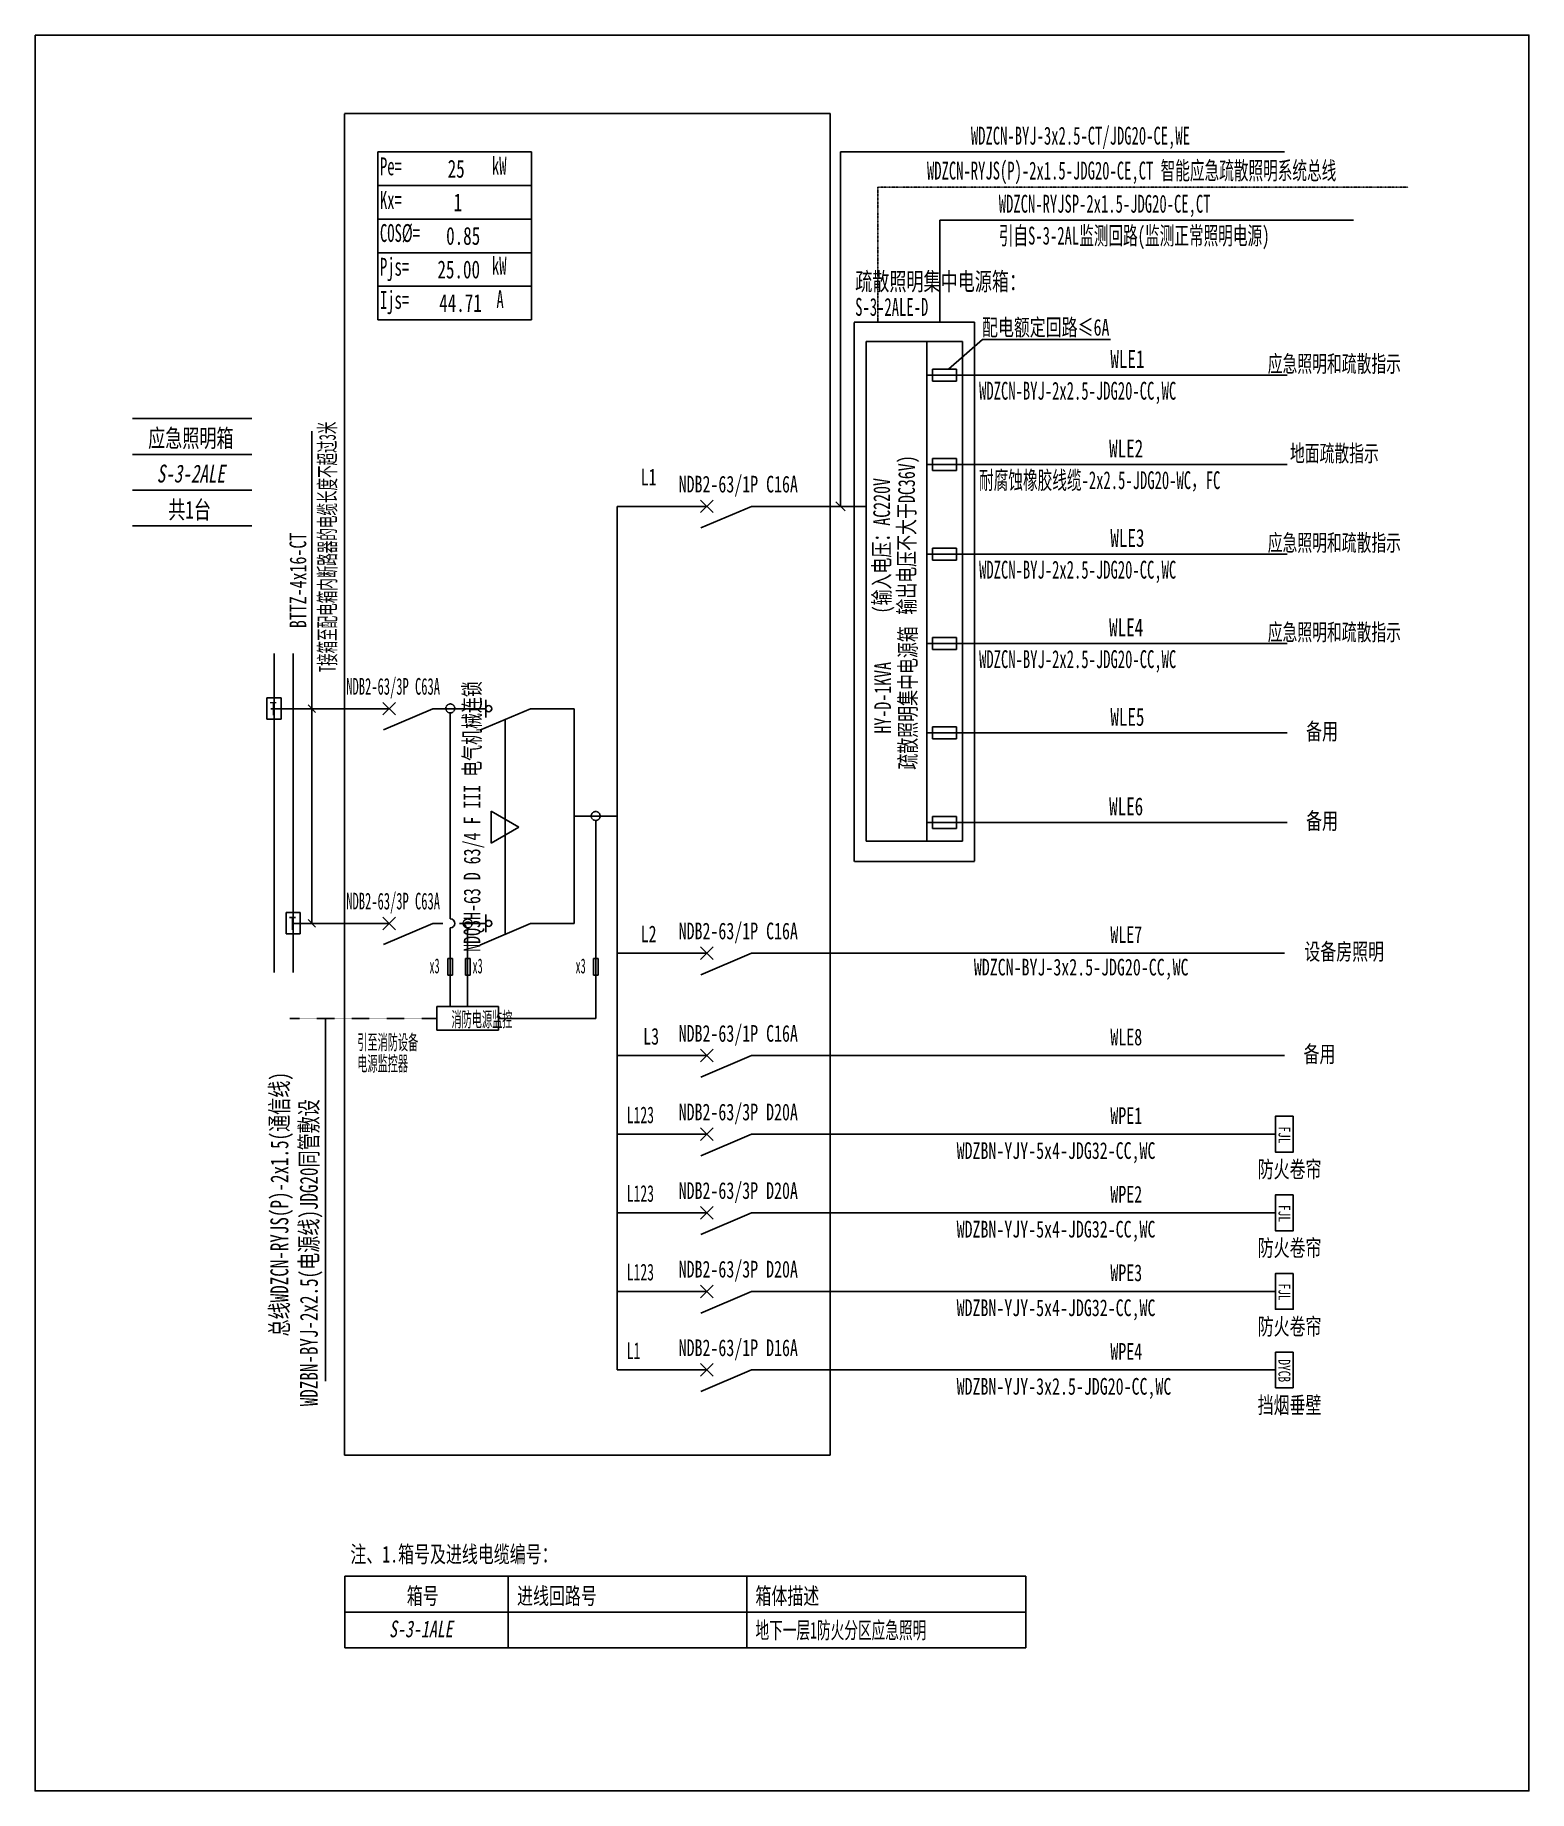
# Model space of a CAD drawing. Extents: x 219589 to 221819, y 333507 to 336128.
import ezdxf
from ezdxf.enums import TextEntityAlignment as Align

# ---------------------------------------------------------------- set-up
doc = ezdxf.new("R2010")
doc.units = 0
doc.header["$MEASUREMENT"] = 0
for name, pattern in [('_点划线L', [1.9, 1.5, -0.17, 0.06, -0.17]), ('_虚线S', [0.25, 0.125, -0.125]), ('DASH', [0.35, 0.25, -0.1]), ('DASHED', [0.75, 0.5, -0.25]), ('DIVIDE', [1.25, 0.5, -0.25, 0, -0.25, 0, -0.25])]:
    doc.linetypes.add(name, pattern=pattern)
for name, color, linetype in [('D_E_Eqpm(强电设备)', 100, 'Continuous'), ('D_E_Eqpm（强电设备）', 100, 'Continuous'), ('D_E_Text(强电文字)', 51, 'Continuous'), ('D_E_Text（强电文字）', 51, 'Continuous'), ('D_E_Wire(强电线缆)', 10, 'Continuous'), ('D_E_Wire（强电线缆）', 10, 'Continuous'), ('D_El_Wire（弱电线缆）', 10, 'Continuous'), ('D_T_TableDim（表格尺寸）', 255, 'Continuous'), ('DQ_Eqpm', 100, 'Continuous'), ('FL04GGFW_E72-配电箱系统图-塔楼部分$0$D_E_Eqpm（强电设备）', 100, 'Continuous'), ('FL09U293_E72-地下室配电箱系统图$0$D_E_Eqpm（强电设备）', 100, 'Continuous'), ('FL09U293_E72-地下室配电箱系统图$0$D_E_Text（强电文字）', 51, 'Continuous'), ('FL09U293_E72-地下室配电箱系统图$0$D_T_TableDim（表格尺寸）', 255, 'Continuous'), ('系统图', 220, 'Continuous')]:
    doc.layers.add(name, color=color, linetype=linetype)
doc.styles.add('FL09U293_E72-地下室配电箱系统图$0$FL04GGFW_E72-配电箱系统图-塔楼部分$0$电气', font='', dxfattribs={"width": 0.7})
doc.styles.add('FL09U293_E72-地下室配电箱系统图$0$FL04GGFW_E72-配电箱系统图-塔楼部分$0$电气箱', font='simhei.ttf', dxfattribs={"width": 0.8, "oblique": 10})
doc.styles.add('FL09U293_E72-地下室配电箱系统图$0$电气', font='', dxfattribs={"width": 0.7})
doc.styles.add('FL09U293_E72-地下室配电箱系统图$0$电气箱', font='simhei.ttf', dxfattribs={"width": 0.8, "oblique": 10})
doc.styles.add('HZ', font='', dxfattribs={"width": 0.7, "height": 400})
doc.styles.add('电气', font='', dxfattribs={"width": 0.7})
doc.styles.get('FL09U293_E72-地下室配电箱系统图$0$FL04GGFW_E72-配电箱系统图-塔楼部分$0$电气').set_extended_font_data('SimSun')
doc.styles.get('FL09U293_E72-地下室配电箱系统图$0$电气').set_extended_font_data('SimSun')
doc.styles.get('HZ').set_extended_font_data('SimSun')
doc.styles.get('电气').set_extended_font_data('SimSun')

msp = doc.modelspace()

# ---------------------------------------------------------------- linework, layer by layer
at = {"layer": 'D_E_Eqpm(强电设备)'}
for p, q in [((220582.2, 335414.8, 0), (220601.1, 335433.6, 0)), ((220601.1, 335414.8, 0), (220582.2, 335433.6, 0)), ((220658.4, 335424.2, 0), (220583, 335391.9, 0)), ((220108.1, 335112.8, 0), (220126.9, 335131.6, 0)), ((220126.9, 335112.8, 0), (220108.1, 335131.6, 0)), ((220261.7, 335108.9, 0), (220261.7, 335135.6, 0)), ((220108.1, 334792.3, 0), (220126.9, 334811.2, 0)), ((220126.9, 334792.3, 0), (220108.1, 334811.2, 0)), ((220261.7, 334788.4, 0), (220261.7, 334815.1, 0)), ((220582.2, 334747.9, 0), (220601.1, 334766.8, 0)), ((220601.1, 334747.9, 0), (220582.2, 334766.8, 0)), ((220658.4, 334757.3, 0), (220583, 334725, 0)), ((220582.2, 334595, 0), (220601.1, 334613.9, 0)), ((220601.1, 334595, 0), (220582.2, 334613.9, 0)), ((220658.4, 334604.4, 0), (220583, 334572.1, 0)), ((220582.2, 334477.7, 0), (220601.1, 334496.6, 0)), ((220601.1, 334477.7, 0), (220582.2, 334496.6, 0)), ((220658.4, 334487.1, 0), (220583, 334454.8, 0)), ((220582.2, 334360.4, 0), (220601.1, 334379.3, 0)), ((220601.1, 334360.4, 0), (220582.2, 334379.3, 0)), ((220658.4, 334369.8, 0), (220583, 334337.5, 0)), ((220582.2, 334243.1, 0), (220601.1, 334262, 0)), ((220601.1, 334243.1, 0), (220582.2, 334262, 0)), ((220658.4, 334252.5, 0), (220583, 334220.2, 0)), ((220582.2, 334125.8, 0), (220601.1, 334144.7, 0)), ((220601.1, 334125.8, 0), (220582.2, 334144.7, 0)), ((220658.4, 334135.2, 0), (220583, 334102.9, 0))]:
    msp.add_line(p, q, dxfattribs=at)
for centre in [(220266.2, 335122.2, 0), (220266.2, 334801.7, 0)]:
    msp.add_circle(centre, 4.54, dxfattribs=at)
at = {"layer": 'D_E_Eqpm（强电设备）'}
for p, q in [((220829.5, 334924.6, 0), (220829.5, 335670, 0)), ((220829.5, 335670, 0), (220920, 335670, 0)), ((220920, 335670, 0), (220920, 334924.6, 0)), ((220328.4, 335122.2, 0), (220253.1, 335089.9, 0)), ((220311, 334945.2, 0), (220269.8, 334969, 0)), ((220269.8, 334969, 0), (220269.8, 334921.4, 0)), ((220269.8, 334921.4, 0), (220311, 334945.2, 0)), ((220920, 334924.6, 0), (220829.5, 334924.6, 0)), ((220328.4, 334801.7, 0), (220253.1, 334769.4, 0)), ((221440.5, 334108.5, 0), (221440.5, 334161.9, 0)), ((221440.5, 334161.9, 0), (221467.2, 334161.9, 0)), ((221467.2, 334161.9, 0), (221467.2, 334108.5, 0)), ((221467.2, 334108.5, 0), (221440.5, 334108.5, 0))]:
    msp.add_line(p, q, dxfattribs=at)
at = {"layer": 'D_E_Eqpm（强电设备）', "linetype": 'DASH'}
msp.add_line((220290.7, 334785.6, 0), (220290.7, 335106, 0), dxfattribs=at)
at = {"layer": 'D_E_Eqpm（强电设备）', "elevation": 0}
for points in [[(221467.2, 334513.8), (221467.2, 334460.4), (221440.5, 334460.4), (221440.5, 334513.8)], [(221467.2, 334396.5), (221467.2, 334343.1), (221440.5, 334343.1), (221440.5, 334396.5)], [(221467.2, 334279.2), (221467.2, 334225.8), (221440.5, 334225.8), (221440.5, 334279.2)]]:
    msp.add_lwpolyline(points, close=True, dxfattribs=at)
at = {"layer": 'D_E_Text(强电文字)', "color": 51}
for p, q in [((220002.3, 334801.7, 0), (220002.3, 335536.2, 0)), ((219996.7, 335127.8, 0), (220007.8, 335116.6, 0)), ((219996.7, 334807.3, 0), (220007.8, 334796.2, 0)), ((220022.5, 334660, 0), (220022.5, 334118.5, 0))]:
    msp.add_line(p, q, dxfattribs=at)
at = {"layer": 'D_E_Text（强电文字）'}
for p, q in [((220100.4, 335953.1, 0), (220330, 335953.1, 0)), ((220100.4, 335953.1, 0), (220100.4, 335702.7, 0)), ((220330, 335953.1, 0), (220330, 335702.7, 0)), ((220791.3, 335953.1, 0), (221454.2, 335953.1, 0)), ((220791.3, 335424.2, 0), (220791.3, 335953.1, 0)), ((220100.4, 335903, 0), (220330, 335903, 0)), ((220100.4, 335852.9, 0), (220330, 335852.9, 0)), ((220100.4, 335802.8, 0), (220330, 335802.8, 0)), ((220100.4, 335752.7, 0), (220330, 335752.7, 0)), ((220100.4, 335702.7, 0), (220330, 335702.7, 0)), ((220952.6, 335629, 0), (221003.1, 335673.1, 0)), ((221003.1, 335673.1, 0), (221194.4, 335673.1, 0)), ((220784.4, 335431, 0), (220798.1, 335417.4, 0))]:
    msp.add_line(p, q, dxfattribs=at)
at = {"layer": 'D_E_Wire(强电线缆)'}
for p, q in [((219945.8, 334728.2, 0), (219945.8, 335204.6, 0)), ((219940.7, 335122.2, 0), (220117.5, 335122.2, 0)), ((220182.9, 335122.2, 0), (220261.7, 335122.2, 0)), ((220328.4, 335122.2, 0), (220393.6, 335122.2, 0)), ((220182.9, 334801.7, 0), (220197.9, 334801.7, 0)), ((220222.6, 334801.7, 0), (220261.7, 334801.7, 0)), ((220328.4, 334801.7, 0), (220393.6, 334801.7, 0))]:
    msp.add_line(p, q, dxfattribs=at)
at = {"layer": 'D_E_Wire(强电线缆)', "linetype": 'DASH'}
for p, q in [((219974.3, 334728.2, 0), (219974.3, 335204.6, 0)), ((219974.3, 334801.7, 0), (220117.5, 334801.7, 0))]:
    msp.add_line(p, q, dxfattribs=at)
at = {"layer": 'D_E_Wire（强电线缆）', "color": 10}
for p, q in [((220939.7, 335851.3, 0), (220939.7, 335699.1, 0)), ((220939.7, 335851.3, 0), (221557, 335851.3, 0)), ((220920, 335620.1, 0), (221458, 335620.1, 0)), ((220920, 335486.6, 0), (221458, 335486.6, 0)), ((220920, 335353, 0), (221458, 335353, 0)), ((220920, 335219.5, 0), (221458, 335219.5, 0)), ((220920, 335086, 0), (221458, 335086, 0)), ((220920, 334952.4, 0), (221458, 334952.4, 0))]:
    msp.add_line(p, q, dxfattribs=at)
at = {"layer": 'D_E_Wire（强电线缆）'}
for p, q in [((220458.1, 334135.2, 0), (220458.1, 335424.2, 0)), ((220458.1, 335424.2, 0), (220591.6, 335424.2, 0)), ((220658.4, 335424.2, 0), (220829.5, 335424.2, 0)), ((220393.6, 335122.2, 0), (220393.6, 334801.7, 0)), ((220393.6, 334962, 0), (220458.1, 334962, 0)), ((220425.9, 334955.3, 0), (220425.9, 334660, 0)), ((220234.7, 334795, 0), (220234.7, 334677.8, 0)), ((220205.3, 334749.3, 0), (220212.3, 334749.3, 0)), ((220205.3, 334724.7, 0), (220205.3, 334749.3, 0)), ((220212.3, 334749.3, 0), (220212.3, 334724.7, 0)), ((220231.6, 334749.3, 0), (220238.6, 334749.3, 0)), ((220231.6, 334724.7, 0), (220231.6, 334749.3, 0)), ((220238.6, 334749.3, 0), (220238.6, 334724.7, 0)), ((220422.6, 334749.3, 0), (220429.6, 334749.3, 0)), ((220422.6, 334724.7, 0), (220422.6, 334749.3, 0)), ((220429.6, 334749.3, 0), (220429.6, 334724.7, 0)), ((220458.1, 334757.3, 0), (220591.6, 334757.3, 0)), ((220658.4, 334757.3, 0), (221454.2, 334757.3, 0)), ((220212.3, 334724.7, 0), (220205.3, 334724.7, 0)), ((220238.6, 334724.7, 0), (220231.6, 334724.7, 0)), ((220429.6, 334724.7, 0), (220422.6, 334724.7, 0)), ((220458.1, 334604.4, 0), (220591.6, 334604.4, 0)), ((220658.4, 334604.4, 0), (221454.2, 334604.4, 0)), ((220458.1, 334487.1, 0), (220591.6, 334487.1, 0)), ((220658.4, 334487.1, 0), (221440.5, 334487.1, 0)), ((220458.1, 334369.8, 0), (220591.6, 334369.8, 0)), ((220658.4, 334369.8, 0), (221440.5, 334369.8, 0)), ((220458.1, 334252.5, 0), (220591.6, 334252.5, 0)), ((220658.4, 334252.5, 0), (221440.5, 334252.5, 0)), ((220458.1, 334135.2, 0), (220591.6, 334135.2, 0)), ((220658.4, 334135.2, 0), (221440.5, 334135.2, 0))]:
    msp.add_line(p, q, dxfattribs=at)
at = {"layer": 'D_E_Wire（强电线缆）', "linetype": '_点划线L'}
for p, q in [((220208.8, 334808.4, 0), (220208.8, 335115.9, 0)), ((220208.8, 334677.8, 0), (220208.8, 334795, 0)), ((220188.5, 334677.8, 0), (220280.8, 334677.8, 0)), ((220188.5, 334642.2, 0), (220188.5, 334677.8, 0)), ((220280.8, 334677.8, 0), (220280.8, 334642.2, 0)), ((220280.8, 334642.2, 0), (220188.5, 334642.2, 0)), ((220425.9, 334660, 0), (220280.8, 334660, 0))]:
    msp.add_line(p, q, dxfattribs=at)
at = {"layer": 'D_E_Wire（强电线缆）', "linetype": '_虚线S'}
msp.add_line((219969.2, 334660, 0), (220188.5, 334660, 0), dxfattribs=at)
at = {"layer": 'D_E_Wire（强电线缆）', "linetype": '_点划线L'}
for centre in [(220208.8, 335122.6, 0), (220425.9, 334962, 0), (220234.7, 334801.7, 0)]:
    msp.add_circle(centre, 6.68, dxfattribs=at)
at = {"layer": 'D_E_Wire（强电线缆）'}
msp.add_arc((220208.8, 334801.7, 0), 6.68, 270, 90, dxfattribs=at)
at = {"layer": 'D_El_Wire（弱电线缆）', "color": 200, "linetype": 'DIVIDE'}
for q in [(221638.7, 335900.8, 0), (220847.3, 335699.1, 0)]:
    msp.add_line((220847.3, 335900.8, 0), q, dxfattribs=at)
at = {"layer": 'D_T_TableDim（表格尺寸）', "linetype": 'DASHED'}
for p, q in [((220050.9, 334008, 0), (220050.9, 336010.5, 0)), ((220050.9, 336010.5, 0), (220775.9, 336010.5, 0)), ((220775.9, 336010.5, 0), (220775.9, 334008, 0)), ((220775.9, 334008, 0), (220050.9, 334008, 0))]:
    msp.add_line(p, q, dxfattribs=at)
at = {"layer": 'D_T_TableDim（表格尺寸）', "linetype": 'DASH'}
for p, q in [((220991.2, 335699.1, 0), (220811.7, 335699.1, 0)), ((220811.7, 335699.1, 0), (220811.7, 334894.1, 0)), ((220991.2, 334894.1, 0), (220991.2, 335699.1, 0)), ((220811.7, 334894.1, 0), (220991.2, 334894.1, 0))]:
    msp.add_line(p, q, dxfattribs=at)
at = {"layer": 'DQ_Eqpm'}
for p, q in [((219956.5, 335138.6, 0), (219935.1, 335138.6, 0)), ((219935.1, 335138.6, 0), (219935.1, 335106.5, 0)), ((219956.5, 335106.5, 0), (219956.5, 335138.6, 0)), ((219935.1, 335106.5, 0), (219956.5, 335106.5, 0)), ((219984.9, 334818.1, 0), (219963.6, 334818.1, 0)), ((219963.6, 334818.1, 0), (219963.6, 334786, 0)), ((219984.9, 334786, 0), (219984.9, 334818.1, 0)), ((219963.6, 334786, 0), (219984.9, 334786, 0))]:
    msp.add_line(p, q, dxfattribs=at)
at = {"layer": 'FL04GGFW_E72-配电箱系统图-塔楼部分$0$D_E_Eqpm（强电设备）'}
for p, q in [((220920, 334924.6, 0), (220920, 335670, 0)), ((220920, 335670, 0), (220973.4, 335670, 0)), ((220973.4, 335670, 0), (220973.4, 334924.6, 0)), ((220928.9, 335629, 0), (220964.5, 335629, 0)), ((220928.9, 335629, 0), (220928.9, 335629, 0)), ((220928.9, 335629, 0), (220928.9, 335611.2, 0)), ((220928.9, 335611.2, 0), (220928.9, 335629, 0)), ((220928.9, 335611.2, 0), (220964.5, 335611.2, 0)), ((220928.9, 335611.2, 0), (220928.9, 335611.2, 0)), ((220964.5, 335629, 0), (220964.5, 335611.2, 0)), ((220928.9, 335495.5, 0), (220964.5, 335495.5, 0)), ((220928.9, 335495.5, 0), (220928.9, 335495.5, 0)), ((220928.9, 335495.5, 0), (220928.9, 335477.7, 0)), ((220928.9, 335477.7, 0), (220928.9, 335495.5, 0)), ((220928.9, 335477.7, 0), (220964.5, 335477.7, 0)), ((220928.9, 335477.7, 0), (220928.9, 335477.7, 0)), ((220964.5, 335495.5, 0), (220964.5, 335477.7, 0)), ((220928.9, 335361.9, 0), (220964.5, 335361.9, 0)), ((220928.9, 335361.9, 0), (220928.9, 335361.9, 0)), ((220928.9, 335361.9, 0), (220928.9, 335344.1, 0)), ((220928.9, 335344.1, 0), (220928.9, 335361.9, 0)), ((220964.5, 335361.9, 0), (220964.5, 335344.1, 0)), ((220928.9, 335344.1, 0), (220964.5, 335344.1, 0)), ((220928.9, 335344.1, 0), (220928.9, 335344.1, 0)), ((220928.9, 335228.4, 0), (220964.5, 335228.4, 0)), ((220928.9, 335228.4, 0), (220928.9, 335228.4, 0)), ((220928.9, 335228.4, 0), (220928.9, 335210.6, 0)), ((220928.9, 335210.6, 0), (220928.9, 335228.4, 0)), ((220964.5, 335228.4, 0), (220964.5, 335210.6, 0)), ((220928.9, 335210.6, 0), (220964.5, 335210.6, 0)), ((220928.9, 335210.6, 0), (220928.9, 335210.6, 0)), ((220928.9, 335094.9, 0), (220964.5, 335094.9, 0)), ((220928.9, 335094.9, 0), (220928.9, 335094.9, 0)), ((220928.9, 335094.9, 0), (220928.9, 335077.1, 0)), ((220928.9, 335077.1, 0), (220928.9, 335094.9, 0)), ((220964.5, 335094.9, 0), (220964.5, 335077.1, 0)), ((220928.9, 335077.1, 0), (220964.5, 335077.1, 0)), ((220928.9, 335077.1, 0), (220928.9, 335077.1, 0)), ((220928.9, 334961.3, 0), (220964.5, 334961.3, 0)), ((220928.9, 334961.3, 0), (220928.9, 334961.3, 0)), ((220928.9, 334961.3, 0), (220928.9, 334943.5, 0)), ((220928.9, 334943.5, 0), (220928.9, 334961.3, 0)), ((220964.5, 334961.3, 0), (220964.5, 334943.5, 0)), ((220928.9, 334943.5, 0), (220964.5, 334943.5, 0)), ((220928.9, 334943.5, 0), (220928.9, 334943.5, 0)), ((220973.4, 334924.6, 0), (220920, 334924.6, 0))]:
    msp.add_line(p, q, dxfattribs=at)
at = {"layer": 'FL09U293_E72-地下室配电箱系统图$0$D_E_Eqpm（强电设备）'}
for p, q in [((220182.9, 335122.2, 0), (220108.9, 335090.5, 0)), ((220182.9, 334801.7, 0), (220108.9, 334770, 0))]:
    msp.add_line(p, q, dxfattribs=at)
at = {"layer": 'FL09U293_E72-地下室配电箱系统图$0$D_T_TableDim（表格尺寸）'}
for p, q in [((219734.2, 335555.1, 0), (219912.3, 335555.1, 0)), ((219734.2, 335501.7, 0), (219912.3, 335501.7, 0)), ((219734.2, 335448.3, 0), (219912.3, 335448.3, 0)), ((219734.2, 335394.9, 0), (219912.3, 335394.9, 0))]:
    msp.add_line(p, q, dxfattribs=at)
at = {"layer": 'FL09U293_E72-地下室配电箱系统图$0$D_T_TableDim（表格尺寸）', "ltscale": 3.5}
for p, q in [((220051.2, 333827.3, 0), (221068.2, 333827.3, 0)), ((220051.2, 333827.3, 0), (220051.2, 333720.5, 0)), ((220295, 333827.3, 0), (220295, 333720.5, 0)), ((220651.5, 333827.3, 0), (220651.5, 333720.5, 0)), ((221068.2, 333827.3, 0), (221068.2, 333720.5, 0)), ((220051.2, 333773.9, 0), (221068.2, 333773.9, 0)), ((220051.2, 333773.9, 0), (221068.2, 333773.9, 0)), ((220051.2, 333720.5, 0), (221068.2, 333720.5, 0))]:
    msp.add_line(p, q, dxfattribs=at)
at = {"layer": '系统图', "ltscale": 9973.992009}
msp.add_lwpolyline([(219589, 336127.5), (221819, 336127.5), (221819, 333507), (219589, 333507)], close=True, dxfattribs=at)

# ---------------------------------------------------------------- texts
at = {"layer": 'D_E_Eqpm（强电设备）', "color": 51, "style": '电气', "width": 0.7}
for s, p in [('FJL', (221454, 334486, 0)), ('FJL', (221454, 334368.7, 0)), ('FJL', (221454, 334251.4, 0)), ('DYCB', (221454, 334134.1, 0))]:
    msp.add_text(s, height=17.8, rotation=270, dxfattribs=at).set_placement(p, align=Align.MIDDLE)
at = {"layer": 'D_E_Text(强电文字)', "color": 51, "style": '电气'}
for s, height, width, p in [('疏散照明集中电源箱：', 26.71, 0.7, (220813.3, 335746.5, 0)), ('L1', 24.93, 0.7, (220493, 335455.5, 0)), ('NDB2-63/1P C16A', 24.926, 0.7, (220549.7, 335444.9, 0)), ('备用', 24.93, 0.7, (221486.4, 335075.9, 0)), ('备用', 24.93, 0.7, (221486.4, 334942.3, 0)), ('L2', 24.93, 0.7, (220493, 334773.6, 0)), ('NDB2-63/1P C16A', 24.926, 0.7, (220549.7, 334778, 0)), ('WLE7', 24.93, 0.7, (221194.2, 334772.6, 0)), ('设备房照明', 24.93, 0.7, (221483.8, 334747.2, 0)), ('WDZCN-BYJ-3x2.5-JDG20-CC,WC ', 24.926, 0.7, (220990.4, 334724, 0)), ('L3', 24.93, 0.7, (220496.8, 334620.8, 0)), ('NDB2-63/1P C16A', 24.926, 0.7, (220549.7, 334625.1, 0)), ('WLE8', 24.93, 0.7, (221194.2, 334619.7, 0)), ('备用', 24.93, 0.7, (221482.6, 334594.3, 0)), ('NDB2-63/3P D20A', 24.926, 0.7, (220549.7, 334507.8, 0)), ('L123', 24.93, 0.6, (220472.2, 334503.5, 0)), ('WPE1', 24.93, 0.7, (221194.2, 334502.4, 0)), ('WDZBN-YJY-5x4-JDG32-CC,WC ', 24.926, 0.7, (220964.7, 334450.2, 0)), ('防火卷帘', 24.93, 0.7, (221414.1, 334422.3, 0)), ('L123', 24.93, 0.6, (220472.2, 334386.2, 0)), ('NDB2-63/3P D20A', 24.926, 0.7, (220549.7, 334390.5, 0)), ('WPE2', 24.93, 0.7, (221194.2, 334385.1, 0)), ('WDZBN-YJY-5x4-JDG32-CC,WC ', 24.926, 0.7, (220964.7, 334332.9, 0)), ('防火卷帘', 24.93, 0.7, (221414.1, 334305, 0)), ('NDB2-63/3P D20A', 24.926, 0.7, (220549.7, 334273.2, 0)), ('L123', 24.93, 0.6, (220472.2, 334268.9, 0)), ('WPE3', 24.93, 0.7, (221194.2, 334267.8, 0)), ('WDZBN-YJY-5x4-JDG32-CC,WC ', 24.926, 0.7, (220964.7, 334215.6, 0)), ('防火卷帘', 24.93, 0.7, (221414.1, 334187.7, 0)), ('L1', 24.93, 0.6, (220472.2, 334151.6, 0)), ('NDB2-63/1P D16A', 24.926, 0.7, (220549.7, 334155.9, 0)), ('WPE4', 24.93, 0.7, (221194.2, 334150.5, 0)), ('WDZBN-YJY-3x2.5-JDG20-CC,WC ', 24.926, 0.7, (220964.7, 334098.3, 0)), ('挡烟垂壁', 24.93, 0.7, (221414.1, 334070.4, 0))]:
    msp.add_text(s, height=height, dxfattribs=dict(at, width=width)).set_placement(p)
at = {"layer": 'D_E_Text(强电文字)', "color": 51, "style": '电气', "width": 0.65}
for s, p in [('应急照明和疏散指示', (221528.6, 335637.5, 0)), ('地面疏散指示', (221528.6, 335503.9, 0)), ('应急照明和疏散指示', (221528.6, 335370.4, 0)), ('应急照明和疏散指示', (221528.6, 335236.9, 0))]:
    msp.add_text(s, height=24.93, dxfattribs=at).set_placement(p, align=Align.MIDDLE)
at = {"layer": 'D_E_Text(强电文字)', "style": 'FL09U293_E72-地下室配电箱系统图$0$FL04GGFW_E72-配电箱系统图-塔楼部分$0$电气', "width": 0.7}
for s, p in [('应急照明箱', (219821.5, 335526.5, 0)), ('共1台', (219819.6, 335419.7, 0))]:
    msp.add_text(s, height=26.71, dxfattribs=at).set_placement(p, align=Align.MIDDLE)
at = {"layer": 'D_E_Text(强电文字)', "color": 51, "style": '电气'}
for s, width, p in [('T接箱至配电箱内断路器的电缆长度不超过3米', 0.55, (220037.7, 335176.7, 0)), ('BTTZ-4x16-CT', 0.7, (219993.8, 335242.4, 0))]:
    msp.add_text(s, height=24.926, rotation=90, dxfattribs=dict(at, width=width)).set_placement(p)
at = {"layer": 'D_E_Text(强电文字)', "style": 'FL09U293_E72-地下室配电箱系统图$0$FL04GGFW_E72-配电箱系统图-塔楼部分$0$电气箱', "oblique": 10, "width": 0.7}
msp.add_text('S-3-2ALE', height=26.71, dxfattribs=at).set_placement((219821.5, 335473.1, 0), align=Align.MIDDLE)
at = {"layer": 'D_E_Text（强电文字）', "style": '电气'}
for s, height, width, p in [('WDZCN-BYJ-3x2.5-CT/JDG20-CE,WE', 26.707, 0.6, (220986, 335964.1, 0)), ('25', 26.71, 0.7, (220204.9, 335914.7, 0)), ('1', 26.7, 0.7, (220213.7, 335864.6, 0)), (' 0.85', 26.71, 0.7, (220189.9, 335814.5, 0)), ('WLE1', 26.71, 0.7, (221194.2, 335630.7, 0)), ('WDZCN-BYJ-2x2.5-JDG20-CC,WC', 26.707, 0.6, (220998.2, 335583.4, 0)), ('WLE2', 26.71, 0.7, (221192.3, 335497.2, 0)), ('耐腐蚀橡胶线缆-2x2.5-JDG20-WC，FC', 26.707, 0.6, (220998.2, 335449.9, 0)), ('WLE3', 26.71, 0.7, (221194.2, 335363.7, 0)), ('WDZCN-BYJ-2x2.5-JDG20-CC,WC', 26.707, 0.6, (220998.2, 335316.3, 0)), ('WLE4', 26.71, 0.7, (221192.3, 335230.1, 0)), ('WDZCN-BYJ-2x2.5-JDG20-CC,WC', 26.707, 0.6, (220998.2, 335182.8, 0)), ('WLE5', 26.71, 0.7, (221194.2, 335096.6, 0)), ('WLE6', 26.71, 0.7, (221192.3, 334963.1, 0))]:
    msp.add_text(s, height=height, dxfattribs=dict(at, width=width)).set_placement(p)
at = {"layer": 'D_E_Text（强电文字）', "linetype": 'Continuous', "style": '电气', "width": 0.6}
for s, height, p in [('Pe=', 26.71, (220103.8, 335918.3, 0)), ('kW', 26.71, (220270.9, 335919.2, 0)), ('Kx=', 26.71, (220103.8, 335868.1, 0)), ('COS%%C=', 26.71, (220103.8, 335818.8, 0)), ('Pjs=', 26.71, (220103.8, 335768.4, 0)), ('kW', 26.71, (220270.9, 335770.1, 0)), ('Ijs=', 26.71, (220103.8, 335718.9, 0)), ('A', 26.7, (220277.7, 335720, 0))]:
    msp.add_text(s, height=height, dxfattribs=at).set_placement(p)
at = {"layer": 'D_E_Text（强电文字）', "color": 51, "style": '电气', "width": 0.6}
for s, height, p in [('WDZCN-RYJS(P)-2x1.5-JDG20-CE,CT 智能应急疏散照明系统总线', 26.707, (220920.4, 335912, 0)), ('WDZCN-RYJSP-2x1.5-JDG20-CE,CT', 26.707, (221027.6, 335862.5, 0)), ('引自S-3-2AL监测回路(监测正常照明电源)', 26.707, (221027.6, 335814.9, 0)), ('S-3-2ALE-D', 26.71, (220813.3, 335708.5, 0))]:
    msp.add_text(s, height=height, dxfattribs=at).set_placement(p)
at = {"layer": 'D_E_Text（强电文字）', "color": 6, "style": '电气', "width": 0.7}
for s, p in [('25.00', (220189.6, 335764.4, 0)), ('44.71', (220192.3, 335714.4, 0))]:
    msp.add_text(s, height=26.71, dxfattribs=at).set_placement(p)
at = {"layer": 'D_E_Text（强电文字）', "style": '电气'}
for s, height, width, p in [('配电额定回路≤6A', 24.93, 0.7, (221097.7, 335691.9, 0)), ('NDB2-63/3P C63A', 24.926, 0.55, (220123.5, 335153.5, 0)), ('NDB2-63/3P C63A', 24.926, 0.55, (220123.5, 334833, 0))]:
    msp.add_text(s, height=height, dxfattribs=dict(at, width=width)).set_placement(p, align=Align.MIDDLE)
at = {"layer": 'D_E_Text（强电文字）', "color": 51, "style": '电气', "width": 0.7}
for s, height, p in [('输出电压不大于DC36V)', 24.926, (220891.4, 335381.4, 0)), ('(输入电压：AC220V', 24.926, (220854.2, 335365.4, 0)), ('疏散照明集中电源箱', 24.93, (220891.4, 335138.2, 0)), ('HY-D-1KVA', 24.93, (220854.2, 335138.5, 0))]:
    msp.add_text(s, height=height, rotation=90, dxfattribs=at).set_placement(p, align=Align.MIDDLE)
at = {"layer": 'D_E_Text（强电文字）', "style": '电气', "width": 0.7}
msp.add_text('NDQ3H-63 D 63/4 F III 电气机械连锁', height=24.926, rotation=90, dxfattribs=at).set_placement((220242.4, 334961.3, 0), align=Align.MIDDLE)
for s, p in [('总线WDZCN-RYJS(P)-2x1.5(通信线)', (219967, 334185.2)), ('WDZBN-BYJ-2x2.5(电源线)JDG20同管敷设', (220011, 334081.1))]:
    msp.add_text(s, height=26.707, rotation=90, dxfattribs=at).set_placement(p)
at = {"layer": 'D_E_Wire（强电线缆）', "color": 51, "linetype": 'Continuous', "style": 'HZ', "width": 0.5}
for s, p in [('x3', (220177.7, 334727.2, 0)), ('x3', (220242, 334727.2, 0)), ('x3', (220395.8, 334727.2, 0)), ('消防电源监控', (220210.5, 334647.4, 0)), ('引至消防设备', (220069.9, 334613.3, 0)), ('电源监控器', (220069.9, 334581.5, 0))]:
    msp.add_text(s, height=22.26, dxfattribs=at).set_placement(p)
at = {"layer": 'DQ_Eqpm', "color": 51, "style": '电气', "width": 0.8}
for p in [(219939.2, 335112.5, 0), (219967.7, 334792, 0)]:
    msp.add_text('T', height=19.6, dxfattribs=at).set_placement(p)
at = {"layer": 'FL09U293_E72-地下室配电箱系统图$0$D_E_Text（强电文字）', "style": 'FL09U293_E72-地下室配电箱系统图$0$电气'}
for s, height, width, p in [('注、1.箱号及进线电缆编号：', 24.926, 0.7, (220059.6, 333847.8, 0)), ('箱号', 24.93, 0.7, (220143.9, 333785.5, 0)), ('进线回路号', 24.93, 0.7, (220308.5, 333785.5, 0)), ('箱体描述', 24.93, 0.7, (220664.4, 333785.5, 0)), ('地下一层1防火分区应急照明', 24.926, 0.6, (220664.4, 333734.4, 0))]:
    msp.add_text(s, height=height, dxfattribs=dict(at, width=width)).set_placement(p)
at = {"layer": 'FL09U293_E72-地下室配电箱系统图$0$D_E_Text（强电文字）', "style": 'FL09U293_E72-地下室配电箱系统图$0$电气箱', "oblique": 10, "width": 0.7}
msp.add_text('S-3-1ALE', height=24.93, dxfattribs=at).set_placement((220164.9, 333748.7, 0), align=Align.MIDDLE)

doc.saveas('drawing.dxf')
